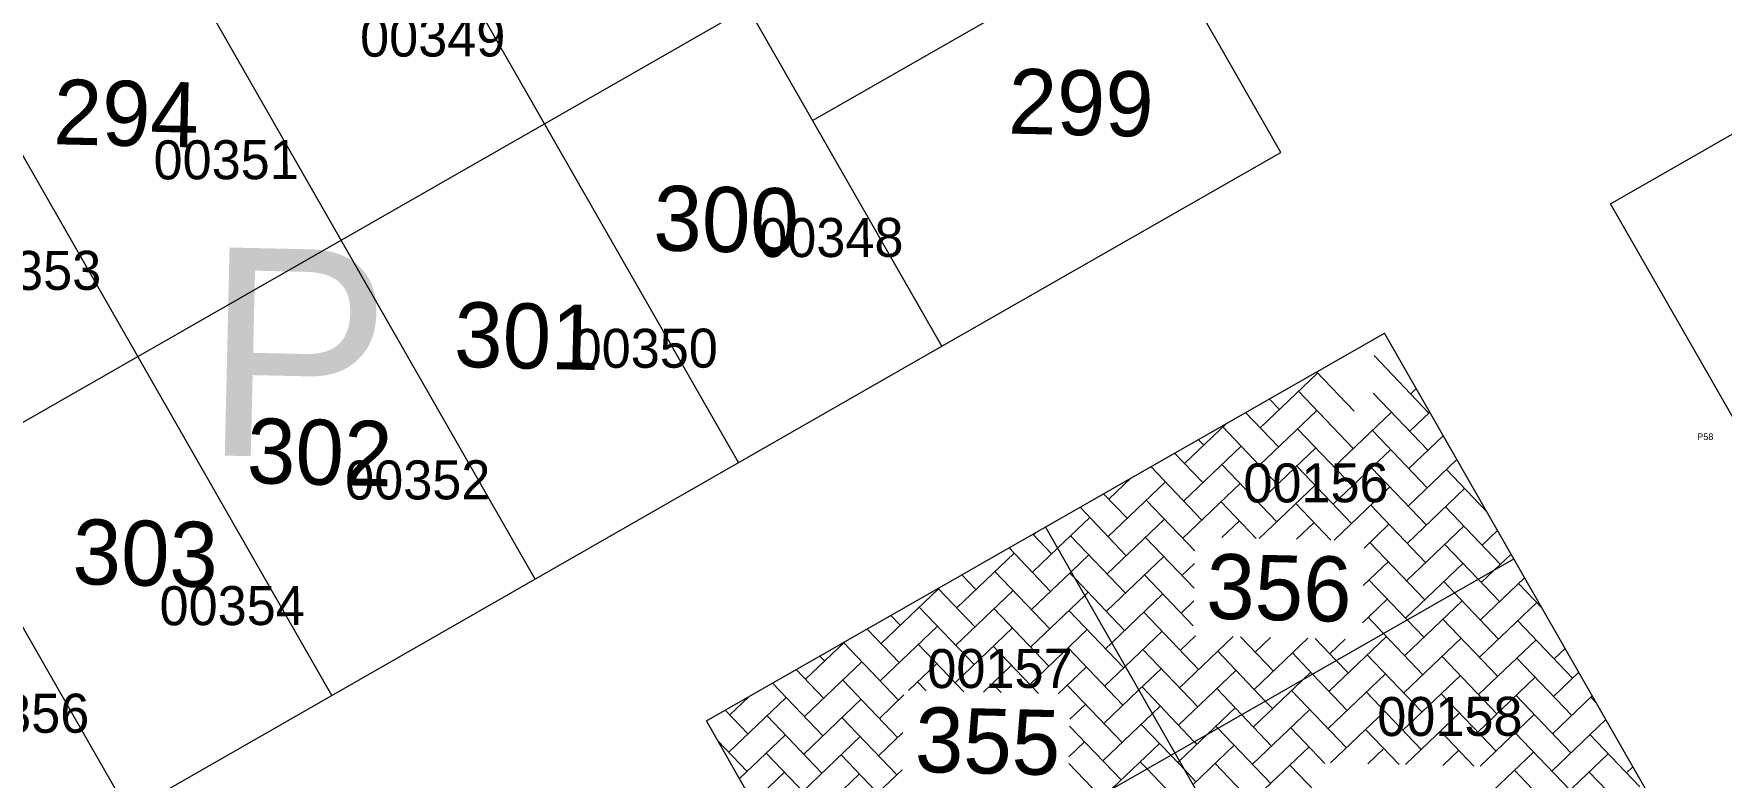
# Model space of a CAD drawing. Header units: metres. Extents: x 245225 to 248406, y 1633796 to 1637634.
# Drawn here: x 245810.7 to 245875.5, y 1636566.3 to 1636594.9 of the extents above; entities that cross this region are included whole.
import ezdxf
from ezdxf.enums import TextEntityAlignment as Align

# ---------------------------------------------------------------- set-up
doc = ezdxf.new("R2010")
doc.units = ezdxf.units.M
doc.header["$MEASUREMENT"] = 0
doc.layers.add('historique_numero_parcelle', color=7, linetype='Continuous')
doc.layers.add('LIMITES TITRES FONCIERS', color=7, linetype='Continuous', lineweight=0)
doc.layers.add('LIMITES_PARCELLES', color=7, linetype='Continuous', lineweight=0, true_color=0xffffff)
doc.styles.add('Style-Arial', font='arial.ttf')
doc.styles.add('Style-FANCY', font='FANCY.shx')
doc.styles.add('Style-WORKING', font='WORKING.shx')

# ---------------------------------------------------------------- blocks, each defined once
blk = doc.blocks.new('$U808_3_1')
at = {"color": 0, "linetype": 'Continuous', "lineweight": 0, "style": 'Style-WORKING'}
blk.add_text('355', height=0.2499, dxfattribs=at).set_placement((6355.2871, 5757.9374))
blk = doc.blocks.new('$U809_3_1')
at = {"color": 0, "linetype": 'Continuous', "lineweight": 0, "style": 'Style-WORKING'}
blk.add_text('356', height=0.2499, dxfattribs=at).set_placement((6356.3922, 5758.5521))
blk = doc.blocks.new('$U903_2_1')
at = {"color": 0, "linetype": 'Continuous', "lineweight": 0, "style": 'Style-WORKING'}
blk.add_text('299', height=0.2499, dxfattribs=at).set_placement((6355.5892, 5760.3981))
blk = doc.blocks.new('$U923_3_1')
at = {"color": 0, "linetype": 'Continuous', "lineweight": 0, "style": 'Style-WORKING'}
blk.add_text('300', height=0.2499, dxfattribs=at).set_placement((6354.2369, 5759.9181))
blk = doc.blocks.new('$U925_3_1')
at = {"color": 0, "linetype": 'Continuous', "lineweight": 0, "style": 'Style-WORKING'}
blk.add_text('301', height=0.2499, dxfattribs=at).set_placement((6353.4822, 5759.4532))
blk = doc.blocks.new('$U927_3_1')
at = {"color": 0, "linetype": 'Continuous', "lineweight": 0, "style": 'Style-WORKING'}
blk.add_text('302', height=0.2499, dxfattribs=at).set_placement((6352.6967, 5758.9884))
blk = doc.blocks.new('$U928_3_1')
at = {"color": 0, "linetype": 'Continuous', "lineweight": 0, "style": 'Style-WORKING'}
blk.add_text('294', height=0.2499, dxfattribs=at).set_placement((6351.9241, 5760.2731))
blk = doc.blocks.new('$U929_3_1')
at = {"color": 0, "linetype": 'Continuous', "lineweight": 0, "style": 'Style-WORKING'}
blk.add_text('303', height=0.2499, dxfattribs=at).set_placement((6352.0361, 5758.5852))
blk = doc.blocks.new('$U1196_2_1')
at = {"color": 0, "linetype": 'Continuous', "lineweight": 0, "style": 'Style-WORKING'}
blk.add_text('P', height=0.8, dxfattribs=at).set_placement((6352.5236, 5759.0919))
blk = doc.blocks.new('*U572')
at = {"layer": 'LIMITES TITRES FONCIERS', "color": 5, "lineweight": 53}
blk.add_3dface([(150.99, 218.565), (172.07, 180.645), (-200.3, -43.995), (-220.59, -5.595)], dxfattribs=at)

msp = doc.modelspace()

# ---------------------------------------------------------------- linework, layer by layer
at = {"layer": 'LIMITES TITRES FONCIERS', "color": 5, "linetype": 'Continuous', "lineweight": 53}
msp.add_3dface([(245570.711604, 1636620.550182), (245947.259177, 1636836.275747), (245967.483836, 1636797.856792), (245590.07586, 1636581.7879)], dxfattribs=at)
at = {"layer": 'limites_parcelles', "color": 7, "linetype": 'Continuous', "lineweight": 0}
for p, q in [((245858.60737, 1636590.311388), (245843.703789, 1636616.347567)), ((245845.58928, 1636582.859598), (245830.685676, 1636608.894777)), ((245837.778822, 1636578.388314), (245822.875218, 1636604.423494)), ((245871.26047, 1636588.337066), (245897.296649, 1636603.240647)), ((245829.968364, 1636573.917031), (245815.06376, 1636599.952233)), ((245840.621738, 1636591.53765), (245853.639851, 1636598.99044)), ((245791.27274, 1636569.050033), (245838.13749, 1636595.877687)), ((245822.157905, 1636569.445747), (245807.253301, 1636595.48095)), ((245814.346447, 1636564.974487), (245799.442866, 1636591.010666)), ((245845.58928, 1636582.859598), (245858.60737, 1636590.311388)), ((245896.101112, 1636544.943736), (245871.26047, 1636588.337066)), ((245836.546192, 1636568.463943), (245862.582395, 1636583.368524)), ((245887.422037, 1636539.975217), (245862.582395, 1636583.368524)), ((245798.72553, 1636556.03192), (245845.58928, 1636582.859598)), ((245864.29246, 1636580.29555), (245862.186407, 1636582.500365)), ((245857.811712, 1636579.725835), (245860.015504, 1636581.830912)), ((245861.419214, 1636580.361376), (245859.9735, 1636581.874885)), ((245863.590117, 1636581.03083), (245863.803826, 1636581.233988)), ((245858.545968, 1636580.427202), (245858.157211, 1636580.835213)), ((245861.386324, 1636578.925753), (245859.281247, 1636581.129545)), ((245864.25957, 1636578.859927), (245862.153494, 1636581.063742)), ((245854.905553, 1636578.355038), (245856.523372, 1636579.900389)), ((245858.513078, 1636578.991578), (245857.248055, 1636580.314899)), ((245857.778799, 1636578.289212), (245859.982591, 1636580.394289)), ((245860.652045, 1636578.223386), (245862.855837, 1636580.328463)), ((245863.557204, 1636579.594207), (245864.324162, 1636580.325832)), ((245855.640832, 1636579.057381), (245855.431767, 1636579.275227)), ((245858.480165, 1636577.554955), (245856.375088, 1636579.758748)), ((245861.353411, 1636577.48913), (245859.248335, 1636579.692922)), ((245864.226658, 1636577.423304), (245862.120581, 1636579.627119)), ((245863.524291, 1636578.157584), (245864.843499, 1636579.417699)), ((245855.607919, 1636577.620758), (245854.523633, 1636578.75589)), ((245854.87264, 1636576.918415), (245857.077455, 1636579.024468)), ((245857.745886, 1636576.852589), (245859.949701, 1636578.958666)), ((245860.619132, 1636576.786763), (245862.822947, 1636578.89284)), ((245855.575006, 1636576.184135), (245853.615478, 1636578.235554)), ((245858.447253, 1636576.118332), (245856.342176, 1636578.322125)), ((245861.320499, 1636576.052507), (245859.215422, 1636578.256299)), ((245864.193745, 1636575.986681), (245862.087668, 1636578.190496)), ((245863.491378, 1636576.72096), (245865.363835, 1636578.509543)), ((245866.515057, 1636576.497648), (245864.960914, 1636578.124671)), ((245851.967481, 1636575.547594), (245854.171296, 1636577.653671)), ((245852.000393, 1636576.984217), (245852.852277, 1636577.79892)), ((245852.734673, 1636577.686584), (245852.706322, 1636577.715241)), ((245854.839727, 1636575.481791), (245857.044542, 1636577.587845)), ((245857.774332, 1636575.474576), (245859.916788, 1636577.522042)), ((245860.646578, 1636575.408773), (245862.790034, 1636577.456217)), ((245863.458465, 1636575.284337), (245865.663281, 1636577.390391)), ((245852.668847, 1636574.813338), (245850.890033, 1636576.675568)), ((245852.70176, 1636576.249961), (245851.798189, 1636577.195904)), ((245855.303723, 1636574.996037), (245853.436017, 1636576.951327)), ((245857.654363, 1636575.477324), (245856.309263, 1636576.885502)), ((245860.527609, 1636575.411499), (245859.182509, 1636576.819676)), ((245864.160832, 1636574.550058), (245862.054755, 1636576.753873)), ((245867.033078, 1636574.484255), (245864.928001, 1636576.688048)), ((245866.364624, 1636576.655135), (245866.403508, 1636576.693254)), ((245850.029786, 1636575.102858), (245851.265137, 1636576.282873)), ((245851.934591, 1636574.111971), (245854.138383, 1636576.217048)), ((245856.337709, 1636575.507489), (245857.011629, 1636576.151222)), ((245859.209955, 1636575.441686), (245859.883876, 1636576.085419)), ((245861.802997, 1636575.108208), (245862.757122, 1636576.019594)), ((245849.795601, 1636574.879163), (245849.073744, 1636575.635895)), ((245849.094235, 1636575.61342), (245849.182182, 1636575.697428)), ((245874.404947, 1636532.523404), (245849.564305, 1636575.916733)), ((245852.635935, 1636573.376715), (245850.530858, 1636575.580507)), ((245855.270833, 1636573.560413), (245853.403104, 1636575.514704)), ((245864.127919, 1636573.113435), (245862.021842, 1636575.31725)), ((245863.425576, 1636573.848714), (245865.630368, 1636575.953768)), ((245866.331712, 1636575.218512), (245866.923821, 1636575.784099)), ((245841.514734, 1636559.785868), (245867.549937, 1636574.690471)), ((245846.155186, 1636572.806999), (245848.358978, 1636574.912076)), ((245849.762688, 1636573.44254), (245848.164588, 1636575.115582)), ((245849.061345, 1636574.177797), (245850.029786, 1636575.102858)), ((245850.550122, 1636574.194702), (245851.232224, 1636574.84625)), ((245851.901678, 1636572.675348), (245854.10547, 1636574.780425)), ((245866.180602, 1636573.905628), (245864.895088, 1636575.251425)), ((245866.797871, 1636574.259583), (245867.444157, 1636574.875943)), ((245846.890442, 1636573.508343), (245846.348299, 1636574.075909)), ((245849.729776, 1636572.005917), (245847.624722, 1636574.210709)), ((245849.028432, 1636572.741174), (245850.550122, 1636574.194702)), ((245850.699173, 1636573.93322), (245850.497968, 1636574.144884)), ((245855.23792, 1636572.12379), (245853.370214, 1636574.079081)), ((245854.806837, 1636574.046168), (245855.292592, 1636574.510164)), ((245861.770107, 1636573.672585), (245862.724209, 1636574.582971)), ((245863.392663, 1636572.412091), (245865.597455, 1636574.517145)), ((245866.298822, 1636573.782889), (245866.797871, 1636574.259583)), ((245843.250027, 1636571.436179), (245845.453819, 1636573.541256)), ((245846.857529, 1636572.07172), (245845.440143, 1636573.555573)), ((245846.122273, 1636571.370376), (245848.326065, 1636573.475453)), ((245852.603022, 1636571.940092), (245850.699173, 1636573.93322)), ((245851.070459, 1636573.286546), (245851.199311, 1636573.409627)), ((245863.456157, 1636572.345619), (245861.988953, 1636573.881627)), ((245865.272469, 1636573.386292), (245864.862199, 1636573.815801)), ((245866.967253, 1636571.611009), (245865.272469, 1636573.386292)), ((245867.000165, 1636573.047632), (245866.180602, 1636573.905628)), ((245866.265909, 1636572.346265), (245867.963494, 1636573.96781)), ((245868.616526, 1636572.826553), (245867.735445, 1636573.749976)), ((245846.824639, 1636570.636097), (245844.718563, 1636572.839912)), ((245849.696886, 1636570.570294), (245847.591809, 1636572.774086)), ((245848.995519, 1636571.304551), (245851.070459, 1636573.286546)), ((245852.110108, 1636571.469258), (245854.072558, 1636573.343802)), ((245854.773924, 1636572.609545), (245855.259679, 1636573.073541)), ((245861.737194, 1636572.235962), (245862.691296, 1636573.146348)), ((245863.35975, 1636570.975468), (245865.564542, 1636573.080522)), ((245866.232996, 1636570.909642), (245868.436788, 1636573.014719)), ((245843.217114, 1636569.999556), (245845.420906, 1636572.104633)), ((245843.984283, 1636572.137546), (245843.623854, 1636572.5159)), ((245852.570132, 1636570.504468), (245850.465055, 1636572.708261)), ((245855.443378, 1636570.438643), (245853.337301, 1636572.642458)), ((245862.547024, 1636571.826306), (245861.95604, 1636572.445004)), ((245864.095006, 1636571.676812), (245863.456157, 1636572.345619)), ((245866.934363, 1636570.175386), (245864.829286, 1636572.379178)), ((245869.807609, 1636570.10956), (245867.702532, 1636572.313353)), ((245840.343868, 1636570.065381), (245841.839992, 1636571.494489)), ((245843.91848, 1636569.265299), (245841.813404, 1636571.469092)), ((245843.951393, 1636570.701922), (245842.714699, 1636571.995587)), ((245846.08936, 1636569.933753), (245848.293153, 1636572.03883)), ((245848.962606, 1636569.867927), (245851.166399, 1636571.973004)), ((245851.868765, 1636571.238725), (245852.110108, 1636571.469258)), ((245852.629445, 1636570.561125), (245854.039645, 1636571.907179)), ((245854.708099, 1636569.736299), (245856.767699, 1636571.703642)), ((245854.741011, 1636571.172922), (245855.331076, 1636571.736555)), ((245858.315624, 1636570.37284), (245857.050624, 1636571.697161)), ((245857.581345, 1636569.670473), (245859.640945, 1636571.637817)), ((245857.614257, 1636571.107096), (245858.204322, 1636571.67073)), ((245860.730735, 1636570.786633), (245859.92387, 1636571.631335)), ((245860.454591, 1636569.604648), (245862.658383, 1636571.709725)), ((245860.487504, 1636571.041271), (245861.076568, 1636571.604927)), ((245864.062116, 1636570.241189), (245862.547024, 1636571.826306)), ((245863.326837, 1636569.538845), (245865.531629, 1636571.643899)), ((245866.200083, 1636569.473019), (245868.403876, 1636571.578096)), ((245841.078147, 1636570.767748), (245840.89841, 1636570.955914)), ((245846.422483, 1636569.586032), (245844.68565, 1636571.403289)), ((245849.29473, 1636569.520229), (245847.558896, 1636571.337463)), ((245852.537219, 1636569.067845), (245850.432142, 1636571.271638)), ((245855.410465, 1636569.00202), (245853.304388, 1636571.205835)), ((245858.005291, 1636569.226647), (245856.177634, 1636571.140009)), ((245859.822579, 1636570.266297), (245859.050881, 1636571.074184)), ((245861.18887, 1636570.307014), (245860.730735, 1636570.786633)), ((245864.029203, 1636568.804566), (245861.923127, 1636571.008381)), ((245866.90145, 1636568.738763), (245864.796373, 1636570.942555)), ((245869.774696, 1636568.672937), (245867.669619, 1636570.87673)), ((245869.106242, 1636570.843817), (245869.52348, 1636571.242365)), ((245841.045234, 1636569.331125), (245839.990254, 1636570.435578)), ((245840.310955, 1636568.628758), (245842.51477, 1636570.734835)), ((245844.305039, 1636569.634542), (245845.388016, 1636570.669009)), ((245847.177285, 1636569.56874), (245848.260263, 1636570.603207)), ((245850.050531, 1636569.502914), (245851.133509, 1636570.537381)), ((245851.835852, 1636569.802102), (245852.629445, 1636570.561125)), ((245853.149781, 1636569.652969), (245854.006755, 1636570.471555)), ((245854.675186, 1636568.299676), (245856.880001, 1636570.40573)), ((245859.456681, 1636570.056622), (245859.752247, 1636570.339927)), ((245861.155957, 1636568.870391), (245859.822579, 1636570.266297)), ((245860.421678, 1636568.168025), (245862.625493, 1636570.274101)), ((245863.293924, 1636568.102222), (245865.498739, 1636570.208276)), ((245866.16717, 1636568.036396), (245868.370986, 1636570.142473)), ((245869.073329, 1636569.407194), (245870.043816, 1636570.334209)), ((245841.012322, 1636567.894502), (245839.082121, 1636569.916241)), ((245843.885568, 1636567.828676), (245841.780491, 1636570.032469)), ((245844.98586, 1636569.618945), (245844.652737, 1636569.966666)), ((245847.859106, 1636569.553119), (245847.525983, 1636569.90084)), ((245852.504306, 1636567.631222), (245850.399229, 1636569.835015)), ((245851.802939, 1636568.365479), (245853.149781, 1636569.652969)), ((245855.280846, 1636567.666638), (245853.271476, 1636569.769212)), ((245857.097135, 1636568.706311), (245856.144722, 1636569.703386)), ((245857.548432, 1636568.23385), (245859.456681, 1636570.056622)), ((245861.123045, 1636567.433768), (245859.017968, 1636569.637561)), ((245863.996291, 1636567.367943), (245861.890214, 1636569.571758)), ((245866.868537, 1636567.30214), (245864.76346, 1636569.505932)), ((245838.140075, 1636567.960305), (245837.264809, 1636568.875592)), ((245837.404796, 1636567.257961), (245839.608611, 1636569.364038)), ((245837.437709, 1636568.694584), (245838.168898, 1636569.39302)), ((245840.278042, 1636567.192135), (245842.481857, 1636569.298212)), ((245843.184201, 1636568.562933), (245844.124031, 1636569.461643)), ((245850.49826, 1636568.525403), (245851.100596, 1636569.100758)), ((245853.670117, 1636568.744813), (245853.973842, 1636569.034932)), ((245855.785586, 1636567.955153), (245856.847088, 1636568.969107)), ((245857.515519, 1636566.797227), (245859.719334, 1636568.903304)), ((245858.282711, 1636568.936217), (245858.005291, 1636569.226647)), ((245860.512528, 1636566.850598), (245862.59258, 1636568.837478)), ((245869.741783, 1636567.236314), (245867.636706, 1636569.440107)), ((245869.040416, 1636567.970571), (245870.563153, 1636569.426076)), ((245870.717995, 1636569.155459), (245870.508953, 1636569.374304)), ((245861.386858, 1636525.071613), (245836.546192, 1636568.463943)), ((245840.979409, 1636566.457879), (245838.874332, 1636568.661671)), ((245843.852655, 1636566.392053), (245841.747578, 1636568.595846)), ((245852.471393, 1636566.194599), (245850.492328, 1636568.266471)), ((245851.770027, 1636566.928856), (245853.670117, 1636568.744813)), ((245854.37269, 1636567.146302), (245853.238563, 1636568.332589)), ((245856.188979, 1636568.185975), (245856.111809, 1636568.266763)), ((245858.216886, 1636566.062971), (245856.188979, 1636568.185975)), ((245858.249799, 1636567.499594), (245857.097135, 1636568.706311)), ((245860.294989, 1636566.829575), (245858.985055, 1636568.200938)), ((245863.385774, 1636566.784773), (245865.465827, 1636568.771653)), ((245866.25902, 1636566.718947), (245868.338073, 1636568.70585)), ((245869.007504, 1636566.533948), (245871.083489, 1636568.51792)), ((245838.107162, 1636566.523682), (245836.984757, 1636567.697697)), ((245837.815733, 1636566.246284), (245839.575699, 1636567.927415)), ((245840.245152, 1636565.756512), (245842.448945, 1636567.861589)), ((245843.151288, 1636567.12631), (245844.091119, 1636568.02502)), ((245850.465347, 1636567.08878), (245851.067683, 1636567.664135)), ((245852.114491, 1636565.853684), (245853.940929, 1636567.598309)), ((245854.709767, 1636566.927524), (245855.785586, 1636567.955153)), ((245855.230104, 1636566.019368), (245856.814175, 1636567.532484)), ((245855.377552, 1636567.565397), (245855.280846, 1636567.666638)), ((245863.142837, 1636566.790338), (245861.857301, 1636568.135135)), ((245866.015084, 1636566.724536), (245864.730547, 1636568.069309)), ((245869.70887, 1636565.799691), (245867.603793, 1636568.003484)), ((245872.387703, 1636565.936371), (245870.47604, 1636567.937681)), ((245840.946496, 1636565.021256), (245838.841419, 1636567.225048)), ((245843.819742, 1636564.95543), (245841.714665, 1636567.159223)), ((245853.463534, 1636566.625988), (245853.20565, 1636566.895966)), ((245854.902111, 1636566.59103), (245854.37269, 1636567.146302)), ((245854.642273, 1636566.863053), (245854.709767, 1636566.927524)), ((245857.482629, 1636565.361604), (245859.686422, 1636567.466681)), ((245861.949151, 1636566.817686), (245862.559668, 1636567.400855)), ((245864.822397, 1636566.75186), (245865.432914, 1636567.33503)), ((245866.745632, 1636565.779555), (245868.30516, 1636567.269227)), ((245868.974614, 1636565.098324), (245871.178406, 1636567.203401)), ((245838.336069, 1636565.338128), (245839.542786, 1636566.490792)), ((245840.212239, 1636564.319889), (245842.416032, 1636566.424966)), ((245843.118398, 1636565.690686), (245844.058206, 1636566.588397)), ((245851.647245, 1636565.586316), (245850.459415, 1636566.829848)), ((245855.311727, 1636564.69215), (245853.463534, 1636566.625988)), ((245855.344639, 1636566.128774), (245854.902111, 1636566.59103)), ((245858.183973, 1636564.626348), (245856.078896, 1636566.83014)), ((245860.262099, 1636565.393952), (245858.952142, 1636566.764315)), ((245869.663259, 1636564.376362), (245867.570881, 1636566.566861)), ((245871.47957, 1636565.417035), (245870.443127, 1636566.501058)), ((245871.87975, 1636566.468145), (245872.123139, 1636566.700631))]:
    msp.add_line(p, q, dxfattribs=at)

# ---------------------------------------------------------------- block references
at = {"layer": 'LIMITES TITRES FONCIERS', "color": 5, "lineweight": 53, "rotation": 358.690123}
msp.add_blockref('*U572', (245791.329628, 1636621.192749), dxfattribs=at)
at = {"layer": 'limites_parcelles', "color": 7, "linetype": 'Continuous', "lineweight": 0, "xscale": 10, "yscale": 10, "zscale": 10, "rotation": 358.687592}
for name in ['$U903_2_1', '$U903_2_1', '$U903_2_1', '$U903_2_1', '$U903_2_1', '$U903_2_1', '$U928_3_1', '$U928_3_1', '$U928_3_1', '$U928_3_1', '$U928_3_1', '$U928_3_1', '$U923_3_1', '$U923_3_1', '$U923_3_1', '$U923_3_1', '$U923_3_1', '$U923_3_1', '$U1196_2_1', '$U1196_2_1', '$U1196_2_1', '$U1196_2_1', '$U1196_2_1', '$U1196_2_1', '$U925_3_1', '$U925_3_1', '$U925_3_1', '$U925_3_1', '$U925_3_1', '$U925_3_1', '$U927_3_1', '$U927_3_1', '$U927_3_1', '$U927_3_1', '$U927_3_1', '$U927_3_1', '$U929_3_1', '$U929_3_1', '$U929_3_1', '$U929_3_1', '$U929_3_1', '$U929_3_1', '$U809_3_1', '$U809_3_1', '$U809_3_1', '$U809_3_1', '$U809_3_1', '$U809_3_1', '$U808_3_1', '$U808_3_1', '$U808_3_1', '$U808_3_1', '$U808_3_1', '$U808_3_1']:
    msp.add_blockref(name, (180989.543124, 1580457.839142), dxfattribs=at)

# ---------------------------------------------------------------- texts
at = {"layer": 'historique_numero_parcelle', "color": 92, "linetype": 'Continuous', "lineweight": 0, "style": 'Style-FANCY'}
for s, p in [('00349', (245826.030606, 1636594.742869)), ('00351', (245818.097641, 1636590.028283)), ('00348', (245841.320606, 1636587.038869)), ('00353', (245810.509745, 1636585.773706)), ('00350', (245834.192745, 1636582.783706)), ('00352', (245825.455745, 1636577.724706)), ('00156', (245859.95273, 1636577.612189)), ('00354', (245818.327606, 1636572.894869)), ('00157', (245847.815997, 1636570.479751)), ('00356', (245810.050745, 1636568.754706)), ('00158', (245865.094211, 1636568.637521))]:
    msp.add_text(s, height=1.499994, rotation=0.1323, dxfattribs=at).set_placement(p, align=Align.MIDDLE_CENTER)
at = {"layer": 'limites_parcelles', "color": 7, "linetype": 'Continuous', "lineweight": 0, "style": 'Style-Arial'}
msp.add_text('P58', height=0.25, dxfattribs=at).set_placement((245874.5939, 1636579.5103), align=Align.TOP_LEFT)

doc.saveas('drawing.dxf')
